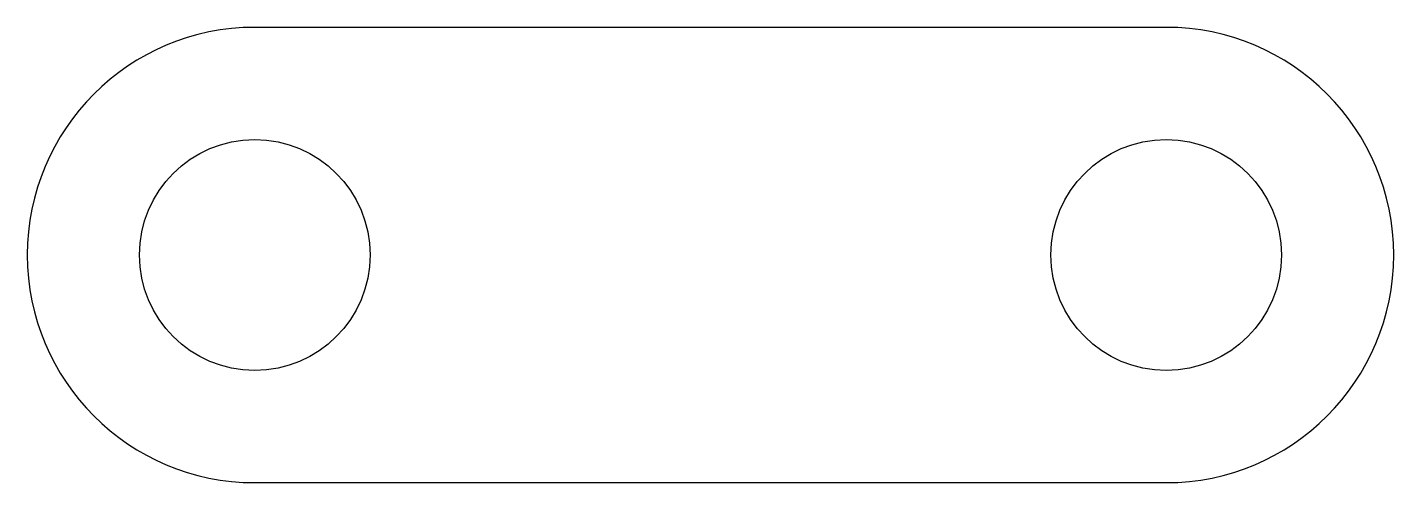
# Model space of a CAD drawing. Header units: millimetres. Extents: x -196.6 to -172.9, y -3.9 to 3.9.
import ezdxf

# ---------------------------------------------------------------- set-up
doc = ezdxf.new("R2010")
doc.units = ezdxf.units.MM
doc.layers.get('0').update_dxf_attribs({"linetype": 'CONTINUOUS'})

msp = doc.modelspace()

# ---------------------------------------------------------------- linework, layer by layer
msp.add_lwpolyline([(-176.867, -3.945, 1), (-176.867, 3.945), (-192.675, 3.945, 1), (-192.675, -3.945)], format="xyb", close=True)
for centre in [(-192.675, 0), (-176.867, 0)]:
    msp.add_circle(centre, 2)

doc.saveas('drawing.dxf')
